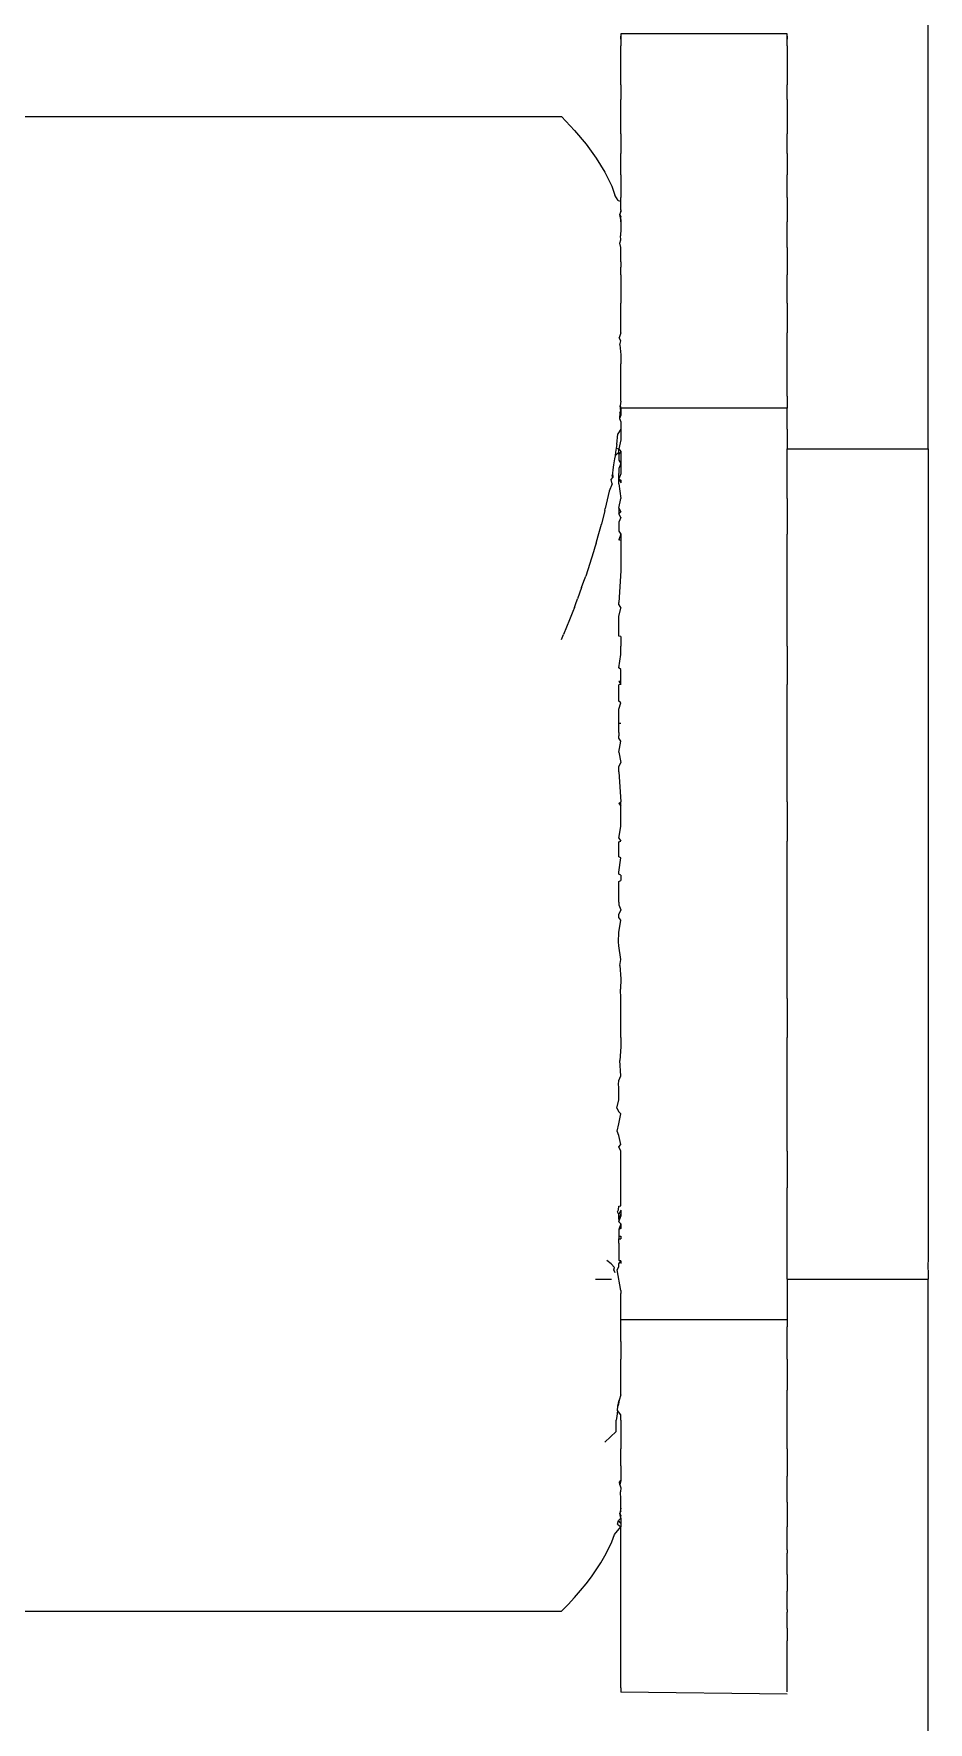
# Model space of a CAD drawing. Header units: millimetres. Extents: x -2916 to 2490, y 92 to 4100.
# Drawn here: x 1141.79 to 1152.55, y 1751.51 to 1771.85 of the extents above; entities that cross this region are included whole.
import ezdxf

# ---------------------------------------------------------------- set-up
doc = ezdxf.new("R2010")
doc.units = ezdxf.units.MM

msp = doc.modelspace()

# ---------------------------------------------------------------- linework, layer by layer
for p, q in [((1152.555, 1766.851), (1152.555, 1877.667)), ((1150.855, 1771.849), (1148.855, 1771.849)), ((1148.855, 1771.849), (1148.855, 1771.785)), ((1148.855, 1771.785), (1148.855, 1771.823)), ((1148.855, 1771.785), (1148.855, 1771.707)), ((1150.855, 1771.785), (1150.855, 1771.849)), ((1150.855, 1771.823), (1150.855, 1771.785)), ((1150.855, 1771.707), (1150.855, 1771.785)), ((1148.855, 1771.615), (1148.855, 1771.707)), ((1148.855, 1771.501), (1148.855, 1771.615)), ((1150.855, 1771.707), (1150.855, 1771.615)), ((1150.855, 1771.615), (1150.855, 1771.501)), ((1148.855, 1771.365), (1148.855, 1771.501)), ((1148.855, 1771.234), (1148.855, 1771.365)), ((1150.855, 1771.501), (1150.855, 1771.365)), ((1150.855, 1771.365), (1150.855, 1771.234)), ((1148.855, 1771.234), (1148.855, 1771.058)), ((1150.855, 1771.058), (1150.855, 1771.234)), ((1148.855, 1771.03), (1148.855, 1771.058)), ((1148.855, 1770.862), (1148.855, 1771.03)), ((1150.855, 1771.058), (1150.855, 1771.03)), ((1150.855, 1771.03), (1150.855, 1770.862)), ((1141.569, 1770.853), (1148.14, 1770.853)), ((1148.14, 1770.853), (1148.296, 1770.687)), ((1148.855, 1770.83), (1148.855, 1770.862)), ((1148.855, 1770.646), (1148.855, 1770.83)), ((1150.855, 1770.862), (1150.855, 1770.83)), ((1150.855, 1770.83), (1150.855, 1770.646)), ((1148.296, 1770.687), (1148.436, 1770.521)), ((1148.855, 1770.646), (1148.855, 1770.409)), ((1150.855, 1770.409), (1150.855, 1770.646)), ((1148.436, 1770.521), (1148.558, 1770.353)), ((1148.558, 1770.353), (1148.662, 1770.185)), ((1148.855, 1770.371), (1148.855, 1770.409)), ((1148.855, 1770.153), (1148.855, 1770.371)), ((1150.855, 1770.409), (1150.855, 1770.371)), ((1150.855, 1770.371), (1150.855, 1770.153)), ((1148.662, 1770.185), (1148.745, 1770.015)), ((1148.855, 1770.153), (1148.855, 1769.879)), ((1150.855, 1769.879), (1150.855, 1770.153)), ((1148.745, 1770.015), (1148.783, 1769.907)), ((1148.823, 1769.843), (1148.783, 1769.907)), ((1148.823, 1769.843), (1148.855, 1769.835)), ((1148.855, 1769.731), (1148.842, 1769.673)), ((1148.855, 1769.835), (1148.855, 1769.879)), ((1148.855, 1769.731), (1148.855, 1769.835)), ((1148.855, 1769.731), (1148.855, 1769.704)), ((1150.855, 1769.879), (1150.855, 1769.835)), ((1150.855, 1769.835), (1150.855, 1769.586)), ((1148.842, 1769.673), (1148.855, 1769.704)), ((1148.855, 1769.613), (1148.842, 1769.673)), ((1148.842, 1769.673), (1148.855, 1769.647)), ((1148.855, 1769.586), (1148.855, 1769.647)), ((1148.855, 1769.613), (1148.855, 1769.543)), ((1148.855, 1769.586), (1148.855, 1769.543)), ((1148.855, 1769.543), (1148.855, 1769.501)), ((1150.855, 1769.276), (1150.855, 1769.586)), ((1148.842, 1769.329), (1148.855, 1769.368)), ((1148.855, 1769.276), (1148.842, 1769.329)), ((1148.855, 1769.501), (1148.851, 1769.415)), ((1148.855, 1769.368), (1148.851, 1769.415)), ((1148.855, 1769.226), (1148.855, 1769.276)), ((1148.855, 1769.103), (1148.855, 1769.226)), ((1150.855, 1769.276), (1150.855, 1769.226)), ((1150.855, 1769.226), (1150.855, 1768.948)), ((1148.855, 1769.103), (1148.855, 1769.04)), ((1148.855, 1768.948), (1148.855, 1769.04)), ((1148.855, 1768.948), (1148.855, 1768.917)), ((1148.855, 1768.917), (1148.855, 1768.847)), ((1150.855, 1768.605), (1150.855, 1768.948)), ((1148.855, 1768.847), (1148.855, 1768.711)), ((1148.855, 1768.711), (1148.855, 1768.634)), ((1148.855, 1768.634), (1148.855, 1768.605)), ((1148.855, 1768.551), (1148.855, 1768.605)), ((1148.855, 1768.486), (1148.855, 1768.551)), ((1150.855, 1768.605), (1150.855, 1768.551)), ((1150.855, 1768.551), (1150.855, 1768.247)), ((1148.855, 1768.403), (1148.855, 1768.486)), ((1148.855, 1768.247), (1148.855, 1768.403)), ((1148.855, 1768.247), (1148.834, 1768.187)), ((1148.855, 1768.153), (1148.834, 1768.187)), ((1148.842, 1768.103), (1148.855, 1768.153)), ((1148.842, 1768.103), (1148.855, 1767.982)), ((1150.855, 1767.873), (1150.855, 1768.247)), ((1148.855, 1767.982), (1148.852, 1767.904)), ((1148.852, 1767.904), (1148.855, 1767.873)), ((1148.855, 1767.487), (1148.855, 1767.873)), ((1150.855, 1767.487), (1150.855, 1767.873)), ((1148.855, 1767.426), (1148.855, 1767.487)), ((1150.855, 1767.487), (1150.855, 1767.426)), ((1148.84, 1767.284), (1148.836, 1767.218)), ((1148.855, 1767.342), (1148.84, 1767.284)), ((1148.84, 1767.284), (1148.855, 1767.309)), ((1148.855, 1767.426), (1148.845, 1767.37)), ((1148.855, 1767.309), (1148.845, 1767.37)), ((1148.845, 1767.37), (1148.855, 1767.342)), ((1148.855, 1767.342), (1148.855, 1767.309)), ((1150.855, 1767.342), (1148.855, 1767.342)), ((1148.855, 1767.309), (1148.855, 1767.255)), ((1150.855, 1767.426), (1150.855, 1767.342)), ((1150.855, 1767.309), (1150.855, 1767.342)), ((1150.855, 1767.255), (1150.855, 1767.309)), ((1148.855, 1767.087), (1148.817, 1767.032)), ((1148.855, 1767.255), (1148.836, 1767.218)), ((1148.836, 1767.218), (1148.855, 1767.178)), ((1148.855, 1767.178), (1148.855, 1767.087)), ((1148.855, 1767.087), (1148.855, 1766.991)), ((1150.855, 1767.178), (1150.855, 1767.255)), ((1150.855, 1767.087), (1150.855, 1767.178)), ((1150.855, 1767.087), (1150.855, 1766.851)), ((1148.805, 1766.903), (1148.799, 1766.86)), ((1148.805, 1766.903), (1148.817, 1767.032)), ((1148.855, 1766.959), (1148.829, 1766.851)), ((1148.855, 1766.991), (1148.855, 1766.959)), ((1148.778, 1766.732), (1148.767, 1766.658)), ((1148.784, 1766.767), (1148.778, 1766.732)), ((1148.829, 1766.811), (1148.784, 1766.767)), ((1148.79, 1766.81), (1148.784, 1766.767)), ((1148.799, 1766.86), (1148.79, 1766.81)), ((1148.799, 1766.86), (1148.829, 1766.851)), ((1148.829, 1766.851), (1148.855, 1766.818)), ((1148.829, 1766.811), (1148.829, 1766.851)), ((1148.855, 1766.818), (1148.829, 1766.785)), ((1148.829, 1766.785), (1148.829, 1766.811)), ((1148.829, 1766.785), (1148.829, 1766.713)), ((1148.829, 1766.713), (1148.855, 1766.676)), ((1148.855, 1766.676), (1148.829, 1766.614)), ((1148.855, 1766.818), (1148.855, 1766.783)), ((1148.855, 1766.783), (1148.855, 1766.75)), ((1148.855, 1766.75), (1148.855, 1766.71)), ((1148.855, 1766.71), (1148.855, 1766.676)), ((1148.855, 1766.676), (1148.855, 1766.611)), ((1150.855, 1766.851), (1152.555, 1766.851)), ((1150.855, 1766.818), (1150.855, 1766.851)), ((1150.855, 1766.79), (1150.855, 1766.851)), ((1150.855, 1766.79), (1150.855, 1766.818)), ((1150.855, 1766.676), (1150.855, 1766.79)), ((1150.855, 1766.628), (1150.855, 1766.676)), ((1152.555, 1766.851), (1152.555, 1766.81)), ((1152.555, 1766.81), (1152.555, 1766.669)), ((1148.739, 1766.481), (1148.759, 1766.504)), ((1148.748, 1766.43), (1148.739, 1766.481)), ((1148.752, 1766.557), (1148.748, 1766.53)), ((1148.759, 1766.504), (1148.748, 1766.53)), ((1148.758, 1766.6), (1148.752, 1766.557)), ((1148.752, 1766.557), (1148.759, 1766.504)), ((1148.767, 1766.658), (1148.758, 1766.6)), ((1148.829, 1766.614), (1148.829, 1766.555)), ((1148.829, 1766.49), (1148.829, 1766.555)), ((1148.855, 1766.551), (1148.829, 1766.49)), ((1148.829, 1766.43), (1148.829, 1766.49)), ((1148.829, 1766.49), (1148.855, 1766.443)), ((1148.829, 1766.49), (1148.855, 1766.475)), ((1148.855, 1766.611), (1148.855, 1766.551)), ((1148.855, 1766.475), (1148.855, 1766.443)), ((1150.855, 1766.43), (1150.855, 1766.628)), ((1152.555, 1766.669), (1152.555, 1766.628)), ((1152.555, 1766.628), (1152.555, 1766.43)), ((1148.712, 1766.341), (1148.667, 1766.133)), ((1148.748, 1766.43), (1148.712, 1766.341)), ((1148.829, 1766.43), (1148.855, 1766.254)), ((1150.855, 1766.254), (1150.855, 1766.43)), ((1152.555, 1766.43), (1152.555, 1766.097)), ((1148.66, 1766.107), (1148.62, 1765.944)), ((1148.66, 1766.107), (1148.667, 1766.133)), ((1148.829, 1766.138), (1148.855, 1766.254)), ((1148.829, 1766.138), (1148.829, 1766.068)), ((1148.829, 1766.138), (1148.855, 1766.094)), ((1148.855, 1766.094), (1148.829, 1766.068)), ((1148.855, 1766.023), (1148.829, 1766.068)), ((1150.855, 1766.254), (1150.855, 1766.101)), ((1150.855, 1766.101), (1150.855, 1766.023)), ((1152.555, 1766.097), (1152.555, 1765.678)), ((1148.58, 1765.804), (1148.62, 1765.944)), ((1148.855, 1766.023), (1148.829, 1765.967)), ((1148.829, 1765.967), (1148.829, 1765.861)), ((1148.829, 1765.861), (1148.855, 1765.822)), ((1150.855, 1766.023), (1150.855, 1765.822)), ((1148.541, 1765.666), (1148.526, 1765.609)), ((1148.557, 1765.714), (1148.541, 1765.666)), ((1148.557, 1765.714), (1148.58, 1765.804)), ((1148.855, 1765.822), (1148.829, 1765.756)), ((1148.855, 1765.749), (1148.829, 1765.756)), ((1148.855, 1765.822), (1148.855, 1765.749)), ((1148.855, 1765.749), (1148.855, 1765.38)), ((1150.855, 1765.678), (1150.855, 1765.822)), ((1150.855, 1765.568), (1150.855, 1765.678)), ((1152.555, 1765.678), (1152.555, 1765.582)), ((1148.526, 1765.609), (1148.432, 1765.319)), ((1150.855, 1765.38), (1150.855, 1765.568)), ((1152.555, 1765.582), (1152.555, 1765.181)), ((1148.382, 1765.181), (1148.409, 1765.256)), ((1148.409, 1765.256), (1148.432, 1765.319)), ((1148.855, 1765.38), (1148.829, 1765)), ((1150.855, 1765.181), (1150.855, 1765.38)), ((1148.382, 1765.181), (1148.334, 1765.043)), ((1150.855, 1764.931), (1150.855, 1765.181)), ((1152.555, 1765.181), (1152.555, 1764.616)), ((1148.276, 1764.893), (1148.237, 1764.792)), ((1148.295, 1764.939), (1148.276, 1764.893)), ((1148.295, 1764.939), (1148.308, 1764.975)), ((1148.308, 1764.975), (1148.334, 1765.043)), ((1148.829, 1764.974), (1148.829, 1765)), ((1148.829, 1764.974), (1148.855, 1764.931)), ((1148.829, 1764.83), (1148.855, 1764.931)), ((1150.855, 1764.616), (1150.855, 1764.931)), ((1148.237, 1764.792), (1148.164, 1764.616)), ((1148.829, 1764.681), (1148.829, 1764.83)), ((1148.829, 1764.595), (1148.829, 1764.681)), ((1148.14, 1764.556), (1148.164, 1764.616)), ((1148.855, 1764.591), (1148.829, 1764.595)), ((1148.855, 1764.591), (1148.855, 1764.475)), ((1148.855, 1764.373), (1148.855, 1764.475)), ((1150.855, 1764.475), (1150.855, 1764.616)), ((1150.855, 1764.475), (1150.855, 1764.373)), ((1152.555, 1764.616), (1152.555, 1763.995)), ((1148.829, 1764.213), (1148.855, 1764.373)), ((1150.855, 1764.373), (1150.855, 1764.055)), ((1148.855, 1764.194), (1148.829, 1764.213)), ((1148.829, 1764.051), (1148.855, 1764.055)), ((1148.829, 1764.051), (1148.855, 1764.013)), ((1148.855, 1764.055), (1148.855, 1764.194)), ((1148.855, 1764.013), (1148.855, 1764.055)), ((1150.855, 1764.055), (1150.855, 1764.013)), ((1148.855, 1764.013), (1148.829, 1764.009)), ((1148.829, 1763.812), (1148.829, 1764.009)), ((1150.855, 1763.546), (1150.855, 1764.013)), ((1152.555, 1763.995), (1152.555, 1763.33)), ((1148.855, 1763.79), (1148.829, 1763.812)), ((1148.829, 1763.717), (1148.855, 1763.79)), ((1148.829, 1763.546), (1148.829, 1763.717)), ((1148.829, 1763.546), (1148.855, 1763.546)), ((1148.829, 1763.433), (1148.829, 1763.546)), ((1148.829, 1763.433), (1148.829, 1763.394)), ((1150.855, 1763.33), (1150.855, 1763.546)), ((1148.829, 1763.366), (1148.829, 1763.394)), ((1148.855, 1763.33), (1148.829, 1763.366)), ((1148.829, 1763.198), (1148.855, 1763.33)), ((1150.855, 1763.075), (1150.855, 1763.33)), ((1152.555, 1763.33), (1152.555, 1762.636)), ((1148.829, 1763.198), (1148.855, 1763.075)), ((1148.829, 1763.022), (1148.855, 1763.075)), ((1148.829, 1762.961), (1148.829, 1763.022)), ((1150.855, 1762.636), (1150.855, 1763.075)), ((1148.829, 1762.961), (1148.855, 1762.601)), ((1150.855, 1762.601), (1150.855, 1762.636)), ((1152.555, 1762.636), (1152.555, 1761.925)), ((1148.829, 1762.581), (1148.855, 1762.601)), ((1148.829, 1762.581), (1148.855, 1762.552)), ((1148.855, 1762.552), (1148.855, 1762.601)), ((1148.855, 1762.354), (1148.855, 1762.552)), ((1150.855, 1762.601), (1150.855, 1762.354)), ((1148.829, 1762.16), (1148.855, 1762.301)), ((1148.855, 1762.301), (1148.855, 1762.354)), ((1150.855, 1762.354), (1150.855, 1762.126)), ((1148.829, 1762.16), (1148.855, 1762.126)), ((1148.829, 1762.119), (1148.855, 1762.126)), ((1148.829, 1761.937), (1148.829, 1762.119)), ((1150.855, 1761.925), (1150.855, 1762.126)), ((1148.855, 1761.925), (1148.829, 1761.937)), ((1148.829, 1761.754), (1148.855, 1761.925)), ((1150.855, 1761.65), (1150.855, 1761.925)), ((1152.555, 1761.925), (1152.555, 1761.213)), ((1148.829, 1761.727), (1148.829, 1761.754)), ((1148.855, 1761.715), (1148.829, 1761.727)), ((1148.829, 1761.638), (1148.855, 1761.65)), ((1148.829, 1761.572), (1148.829, 1761.638)), ((1148.855, 1761.715), (1148.855, 1761.65)), ((1150.855, 1761.213), (1150.855, 1761.65)), ((1148.829, 1761.389), (1148.829, 1761.572)), ((1148.829, 1761.389), (1148.829, 1761.358)), ((1148.829, 1761.358), (1148.855, 1761.297)), ((1148.855, 1761.297), (1148.829, 1761.246)), ((1148.829, 1761.208), (1148.829, 1761.246)), ((1148.855, 1761.175), (1148.829, 1761.208)), ((1150.855, 1761.175), (1150.855, 1761.213)), ((1152.555, 1761.213), (1152.555, 1760.513)), ((1148.827, 1760.914), (1148.829, 1761.027)), ((1148.829, 1761.027), (1148.855, 1761.175)), ((1150.855, 1760.701), (1150.855, 1761.175)), ((1148.829, 1760.864), (1148.827, 1760.914)), ((1148.855, 1760.701), (1148.829, 1760.864)), ((1148.842, 1760.629), (1148.855, 1760.701)), ((1148.842, 1760.629), (1148.855, 1760.466)), ((1150.855, 1760.513), (1150.855, 1760.701)), ((1148.855, 1760.466), (1148.851, 1760.342)), ((1150.855, 1760.229), (1150.855, 1760.513)), ((1152.555, 1760.513), (1152.555, 1759.841)), ((1148.855, 1760.229), (1148.851, 1760.342)), ((1148.855, 1759.928), (1148.855, 1760.229)), ((1150.855, 1760.229), (1150.855, 1759.928)), ((1148.852, 1759.841), (1148.855, 1759.928)), ((1148.855, 1759.807), (1148.852, 1759.841)), ((1148.855, 1759.762), (1148.855, 1759.807)), ((1148.855, 1759.762), (1148.855, 1759.65)), ((1150.855, 1759.928), (1150.855, 1759.841)), ((1150.855, 1759.841), (1150.855, 1759.762)), ((1150.855, 1759.299), (1150.855, 1759.762)), ((1152.555, 1759.841), (1152.555, 1759.21)), ((1148.855, 1759.65), (1148.842, 1759.482)), ((1148.855, 1759.299), (1148.842, 1759.482)), ((1148.827, 1759.195), (1148.829, 1759.244)), ((1148.829, 1759.164), (1148.827, 1759.195)), ((1148.829, 1759.244), (1148.855, 1759.299)), ((1148.829, 1759.012), (1148.829, 1759.164)), ((1150.855, 1759.21), (1150.855, 1759.299)), ((1150.855, 1758.841), (1150.855, 1759.21)), ((1152.555, 1759.21), (1152.555, 1758.633)), ((1148.805, 1758.91), (1148.829, 1759.012)), ((1148.805, 1758.91), (1148.829, 1758.864)), ((1148.855, 1758.841), (1148.829, 1758.864)), ((1148.829, 1758.719), (1148.855, 1758.841)), ((1150.855, 1758.633), (1150.855, 1758.841)), ((1148.809, 1758.633), (1148.829, 1758.719)), ((1148.829, 1758.579), (1148.809, 1758.633)), ((1148.855, 1758.474), (1148.829, 1758.579)), ((1150.855, 1758.391), (1150.855, 1758.633)), ((1152.555, 1758.633), (1152.555, 1758.121)), ((1148.829, 1758.443), (1148.855, 1758.474)), ((1148.855, 1758.391), (1148.829, 1758.443)), ((1148.855, 1758.185), (1148.855, 1758.391)), ((1150.855, 1758.391), (1150.855, 1758.135)), ((1148.855, 1758.135), (1148.855, 1758.185)), ((1148.855, 1758.063), (1148.855, 1758.135)), ((1150.855, 1758.135), (1150.855, 1757.949)), ((1148.855, 1757.949), (1148.855, 1758.063)), ((1148.855, 1757.734), (1148.855, 1757.949)), ((1150.855, 1757.68), (1150.855, 1757.949)), ((1152.555, 1758.121), (1152.555, 1757.685)), ((1148.827, 1757.685), (1148.829, 1757.729)), ((1148.829, 1757.729), (1148.855, 1757.734)), ((1148.812, 1757.66), (1148.827, 1757.685)), ((1148.829, 1757.629), (1148.812, 1757.66)), ((1148.855, 1757.68), (1148.829, 1757.629)), ((1148.855, 1757.635), (1148.829, 1757.571)), ((1148.829, 1757.571), (1148.829, 1757.629)), ((1148.829, 1757.54), (1148.855, 1757.609)), ((1148.829, 1757.571), (1148.829, 1757.54)), ((1148.855, 1757.515), (1148.829, 1757.54)), ((1148.855, 1757.68), (1148.855, 1757.609)), ((1148.855, 1757.68), (1148.855, 1757.635)), ((1150.855, 1757.606), (1150.855, 1757.68)), ((1150.855, 1757.515), (1150.855, 1757.606)), ((1152.555, 1757.685), (1152.555, 1757.606)), ((1152.555, 1757.606), (1152.555, 1757.334)), ((1148.855, 1757.515), (1148.829, 1757.45)), ((1148.855, 1757.459), (1148.829, 1757.45)), ((1148.829, 1757.45), (1148.829, 1757.367)), ((1148.829, 1757.367), (1148.855, 1757.366)), ((1148.829, 1757.367), (1148.829, 1757.337)), ((1148.829, 1757.284), (1148.829, 1757.337)), ((1148.829, 1757.337), (1148.855, 1757.334)), ((1148.855, 1757.515), (1148.855, 1757.459)), ((1148.855, 1757.366), (1148.855, 1757.334)), ((1150.855, 1757.334), (1150.855, 1757.515)), ((1150.855, 1757.072), (1150.855, 1757.334)), ((1152.555, 1757.334), (1152.555, 1757.075)), ((1148.829, 1757.284), (1148.829, 1757.075)), ((1148.739, 1757.036), (1148.685, 1757.075)), ((1148.739, 1757.036), (1148.778, 1756.992)), ((1148.771, 1756.964), (1148.778, 1756.992)), ((1148.787, 1756.927), (1148.771, 1756.964)), ((1148.809, 1756.964), (1148.829, 1756.997)), ((1148.855, 1756.712), (1148.809, 1756.964)), ((1148.855, 1757.072), (1148.829, 1757.075)), ((1148.829, 1757.036), (1148.855, 1757.072)), ((1148.829, 1756.997), (1148.829, 1757.036)), ((1148.855, 1757.072), (1148.855, 1757.04)), ((1150.855, 1757.034), (1150.855, 1757.072)), ((1150.855, 1756.907), (1150.855, 1757.034)), ((1152.555, 1757.075), (1152.55, 1757.034)), ((1152.55, 1757.034), (1152.555, 1756.892)), ((1148.547, 1756.852), (1148.647, 1756.852)), ((1148.647, 1756.852), (1148.742, 1756.852)), ((1148.855, 1756.712), (1148.855, 1756.678)), ((1150.855, 1756.852), (1150.855, 1756.907)), ((1150.855, 1756.852), (1152.555, 1756.852)), ((1150.855, 1756.852), (1150.855, 1756.678)), ((1152.555, 1756.892), (1152.555, 1756.852)), ((1152.555, 1720.851), (1152.555, 1756.852)), ((1148.855, 1756.624), (1148.855, 1756.678)), ((1148.855, 1756.525), (1148.855, 1756.624)), ((1148.855, 1756.448), (1148.855, 1756.525)), ((1150.855, 1756.678), (1150.855, 1756.624)), ((1150.855, 1756.624), (1150.855, 1756.525)), ((1150.855, 1756.525), (1150.855, 1756.448)), ((1148.855, 1756.393), (1148.855, 1756.448)), ((1148.855, 1756.361), (1148.855, 1756.393)), ((1150.855, 1756.361), (1148.855, 1756.361)), ((1148.855, 1756.277), (1148.855, 1756.361)), ((1150.855, 1756.448), (1150.855, 1756.393)), ((1150.855, 1756.393), (1150.855, 1756.361)), ((1150.855, 1756.361), (1150.855, 1756.277)), ((1148.855, 1756.099), (1148.855, 1756.277)), ((1148.855, 1756.099), (1148.855, 1755.888)), ((1150.855, 1755.888), (1150.855, 1756.277)), ((1148.855, 1755.829), (1148.855, 1755.888)), ((1148.855, 1755.549), (1148.855, 1755.829)), ((1150.855, 1755.888), (1150.855, 1755.829)), ((1150.855, 1755.829), (1150.855, 1755.513)), ((1148.855, 1755.513), (1148.855, 1755.549)), ((1148.855, 1755.456), (1148.855, 1755.513)), ((1150.855, 1755.152), (1150.855, 1755.513)), ((1148.814, 1755.267), (1148.819, 1755.319)), ((1148.819, 1755.319), (1148.832, 1755.391)), ((1148.826, 1755.345), (1148.819, 1755.319)), ((1148.832, 1755.391), (1148.826, 1755.345)), ((1148.855, 1755.456), (1148.832, 1755.391)), ((1148.797, 1755.014), (1148.799, 1755.153)), ((1148.805, 1755.197), (1148.799, 1755.153)), ((1148.814, 1755.267), (1148.805, 1755.197)), ((1148.855, 1755.217), (1148.814, 1755.267)), ((1148.855, 1755.152), (1148.855, 1755.217)), ((1148.855, 1755.152), (1148.855, 1755.069)), ((1150.855, 1754.806), (1150.855, 1755.152)), ((1148.797, 1755.014), (1148.662, 1754.885)), ((1148.855, 1755.069), (1148.855, 1754.992)), ((1148.855, 1754.992), (1148.855, 1754.856)), ((1148.855, 1754.856), (1148.855, 1754.806)), ((1148.855, 1754.755), (1148.855, 1754.806)), ((1148.855, 1754.663), (1148.855, 1754.755)), ((1150.855, 1754.806), (1150.855, 1754.755)), ((1150.855, 1754.755), (1150.855, 1754.477)), ((1148.855, 1754.6), (1148.855, 1754.663)), ((1148.855, 1754.6), (1148.855, 1754.477)), ((1148.855, 1754.477), (1148.855, 1754.427)), ((1150.855, 1754.164), (1150.855, 1754.477)), ((1148.836, 1754.403), (1148.855, 1754.427)), ((1148.842, 1754.374), (1148.836, 1754.403)), ((1148.855, 1754.427), (1148.842, 1754.374)), ((1148.842, 1754.374), (1148.855, 1754.335)), ((1148.855, 1754.335), (1148.851, 1754.288)), ((1148.855, 1754.202), (1148.851, 1754.288)), ((1148.855, 1754.09), (1148.842, 1754.03)), ((1148.855, 1754.164), (1148.855, 1754.202)), ((1148.855, 1754.09), (1148.855, 1754.164)), ((1148.855, 1754.117), (1148.855, 1754.164)), ((1148.855, 1754.056), (1148.855, 1754.117)), ((1150.855, 1754.164), (1150.855, 1754.117)), ((1150.855, 1754.117), (1150.855, 1753.868)), ((1148.778, 1753.773), (1148.855, 1753.868)), ((1148.815, 1753.899), (1148.827, 1753.944)), ((1148.815, 1753.899), (1148.855, 1753.868)), ((1148.827, 1753.944), (1148.855, 1753.972)), ((1148.855, 1753.911), (1148.827, 1753.944)), ((1148.855, 1754.056), (1148.842, 1754.03)), ((1148.842, 1754.03), (1148.855, 1753.999)), ((1148.855, 1753.972), (1148.842, 1754.03)), ((1148.855, 1753.972), (1148.855, 1753.999)), ((1148.855, 1753.972), (1148.855, 1753.911)), ((1148.855, 1753.911), (1148.855, 1753.868)), ((1148.855, 1753.591), (1148.855, 1753.868)), ((1150.855, 1753.591), (1150.855, 1753.868)), ((1148.706, 1753.603), (1148.745, 1753.687)), ((1148.745, 1753.687), (1148.778, 1753.773)), ((1148.613, 1753.434), (1148.662, 1753.518)), ((1148.662, 1753.518), (1148.706, 1753.603)), ((1148.855, 1753.55), (1148.855, 1753.591)), ((1148.855, 1753.332), (1148.855, 1753.55)), ((1150.855, 1753.591), (1150.855, 1753.55)), ((1150.855, 1753.332), (1150.855, 1753.55)), ((1148.436, 1753.182), (1148.499, 1753.266)), ((1148.499, 1753.266), (1148.558, 1753.35)), ((1148.558, 1753.35), (1148.613, 1753.434)), ((1148.855, 1753.294), (1148.855, 1753.332)), ((1148.855, 1753.092), (1148.855, 1753.294)), ((1150.855, 1753.294), (1150.855, 1753.332)), ((1150.855, 1753.294), (1150.855, 1753.092)), ((1148.296, 1753.016), (1148.368, 1753.099)), ((1148.368, 1753.099), (1148.436, 1753.182)), ((1148.855, 1752.873), (1148.855, 1753.092)), ((1150.855, 1752.873), (1150.855, 1753.092)), ((1141.569, 1752.85), (1148.14, 1752.85)), ((1148.14, 1752.85), (1148.22, 1752.933)), ((1148.22, 1752.933), (1148.296, 1753.016)), ((1148.855, 1752.841), (1148.855, 1752.873)), ((1150.855, 1752.873), (1150.855, 1752.841)), ((1148.855, 1752.673), (1148.855, 1752.841)), ((1148.855, 1752.645), (1148.855, 1752.673)), ((1148.855, 1752.495), (1148.855, 1752.645)), ((1150.855, 1752.673), (1150.855, 1752.841)), ((1150.855, 1752.645), (1150.855, 1752.673)), ((1150.855, 1752.645), (1150.855, 1752.495)), ((1148.855, 1752.337), (1148.855, 1752.495)), ((1150.855, 1752.337), (1150.855, 1752.495)), ((1148.855, 1752.202), (1148.855, 1752.337)), ((1150.855, 1752.202), (1150.855, 1752.337)), ((1148.855, 1752.088), (1148.855, 1752.202)), ((1148.855, 1751.996), (1148.855, 1752.088)), ((1150.855, 1752.088), (1150.855, 1752.202)), ((1150.855, 1751.996), (1150.855, 1752.088)), ((1148.855, 1751.927), (1148.855, 1751.996)), ((1148.855, 1751.927), (1148.855, 1751.874)), ((1150.855, 1751.853), (1148.855, 1751.874)), ((1150.855, 1751.927), (1150.855, 1751.996)), ((1150.855, 1751.88), (1150.855, 1751.927))]:
    msp.add_line(p, q)

doc.saveas('drawing.dxf')
